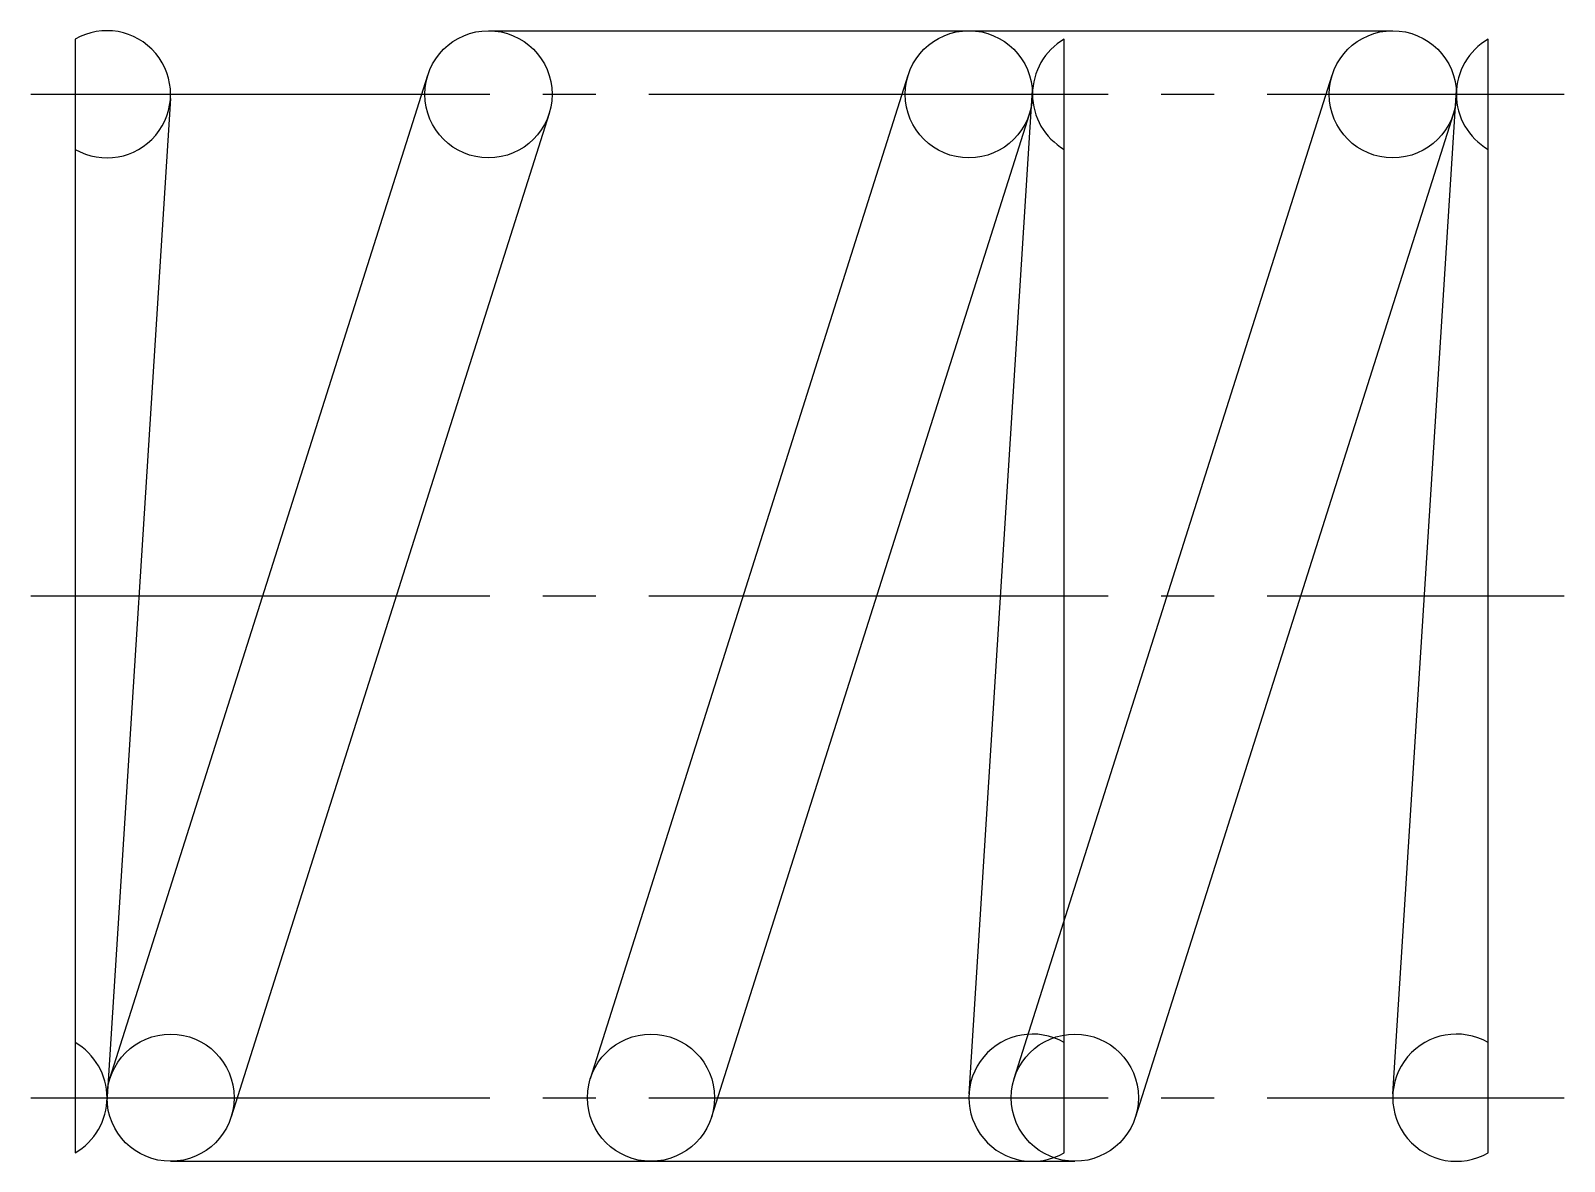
# Model space of a CAD drawing. Extents: x 2.6 to 40.8, y 2.5 to 32.
# Drawn here: x 29.98 to 40.83, y 23.96 to 31.96 of the extents above; entities outside this region: 2.
import ezdxf

# ---------------------------------------------------------------- set-up
doc = ezdxf.new("R2010")
doc.units = 0
doc.header["$LTSCALE"] = 0.25
doc.linetypes.add('CENTER', pattern=[17.5, 13, -1.5, 1.5, -1.5])
doc.linetypes.add('PHANTOM', pattern=[63.5, 31.75, -6.35, 6.35, -6.35, 6.35, -6.35])
doc.layers.get('0').update_dxf_attribs({"linetype": 'CONTINUOUS'})
doc.layers.add('CENTER', color=1, linetype='CENTER')

msp = doc.modelspace()

# ---------------------------------------------------------------- linework, layer by layer
at = {"color": 3, "linetype": 'PHANTOM'}
for p, q in [((33.218, 31.959), (39.618, 31.959)), ((37.293, 24.019), (37.293, 31.899)), ((33.939, 24.545), (36.189, 31.645)), ((36.619, 24.437), (37.069, 31.537)), ((37.047, 31.373), (34.797, 24.273)), ((30.968, 23.959), (37.368, 23.959))]:
    msp.add_line(p, q, dxfattribs=at)
for p, q in [((30.293, 31.899), (30.293, 24.019)), ((40.293, 24.019), (40.293, 31.899)), ((30.539, 24.545), (32.789, 31.645)), ((36.939, 24.545), (39.189, 31.645)), ((30.967, 31.48), (30.517, 24.38)), ((39.619, 24.437), (40.069, 31.537)), ((33.647, 31.373), (31.397, 24.273)), ((40.047, 31.373), (37.797, 24.273)), ((32.568, 23.959), (32.568, 23.959)), ((34.168, 23.959), (34.168, 23.959))]:
    msp.add_line(p, q)
for centre in [(33.218, 31.509), (39.618, 31.509), (30.968, 24.409), (37.368, 24.409)]:
    msp.add_circle(centre, 0.45)
for centre in [(36.618, 31.509), (34.368, 24.409)]:
    msp.add_circle(centre, 0.45, dxfattribs=at)
for centre, start, end in [((30.518, 31.509), 240, 120), ((40.518, 31.509), 120, 240), ((40.068, 24.409), 60, 300), ((30.068, 24.409), 300, 60)]:
    msp.add_arc(centre, 0.45, start, end)
for centre, start, end in [((37.518, 31.509), 120, 240), ((37.068, 24.409), 60, 300)]:
    msp.add_arc(centre, 0.45, start, end, dxfattribs=at)
at = {"layer": 'CENTER', "color": 1, "linetype": 'CENTER'}
for p, q in [((29.978, 31.509), (40.832, 31.509)), ((29.978, 27.959), (40.832, 27.959)), ((29.978, 24.409), (40.832, 24.409))]:
    msp.add_line(p, q, dxfattribs=at)

# ---------------------------------------------------------------- texts
for s, p in [('UH8-10', (2.5, 6.25)), ('UH08', (2.5, 2.5))]:
    msp.add_text(s, height=1).set_placement(p)

doc.saveas('drawing.dxf')
